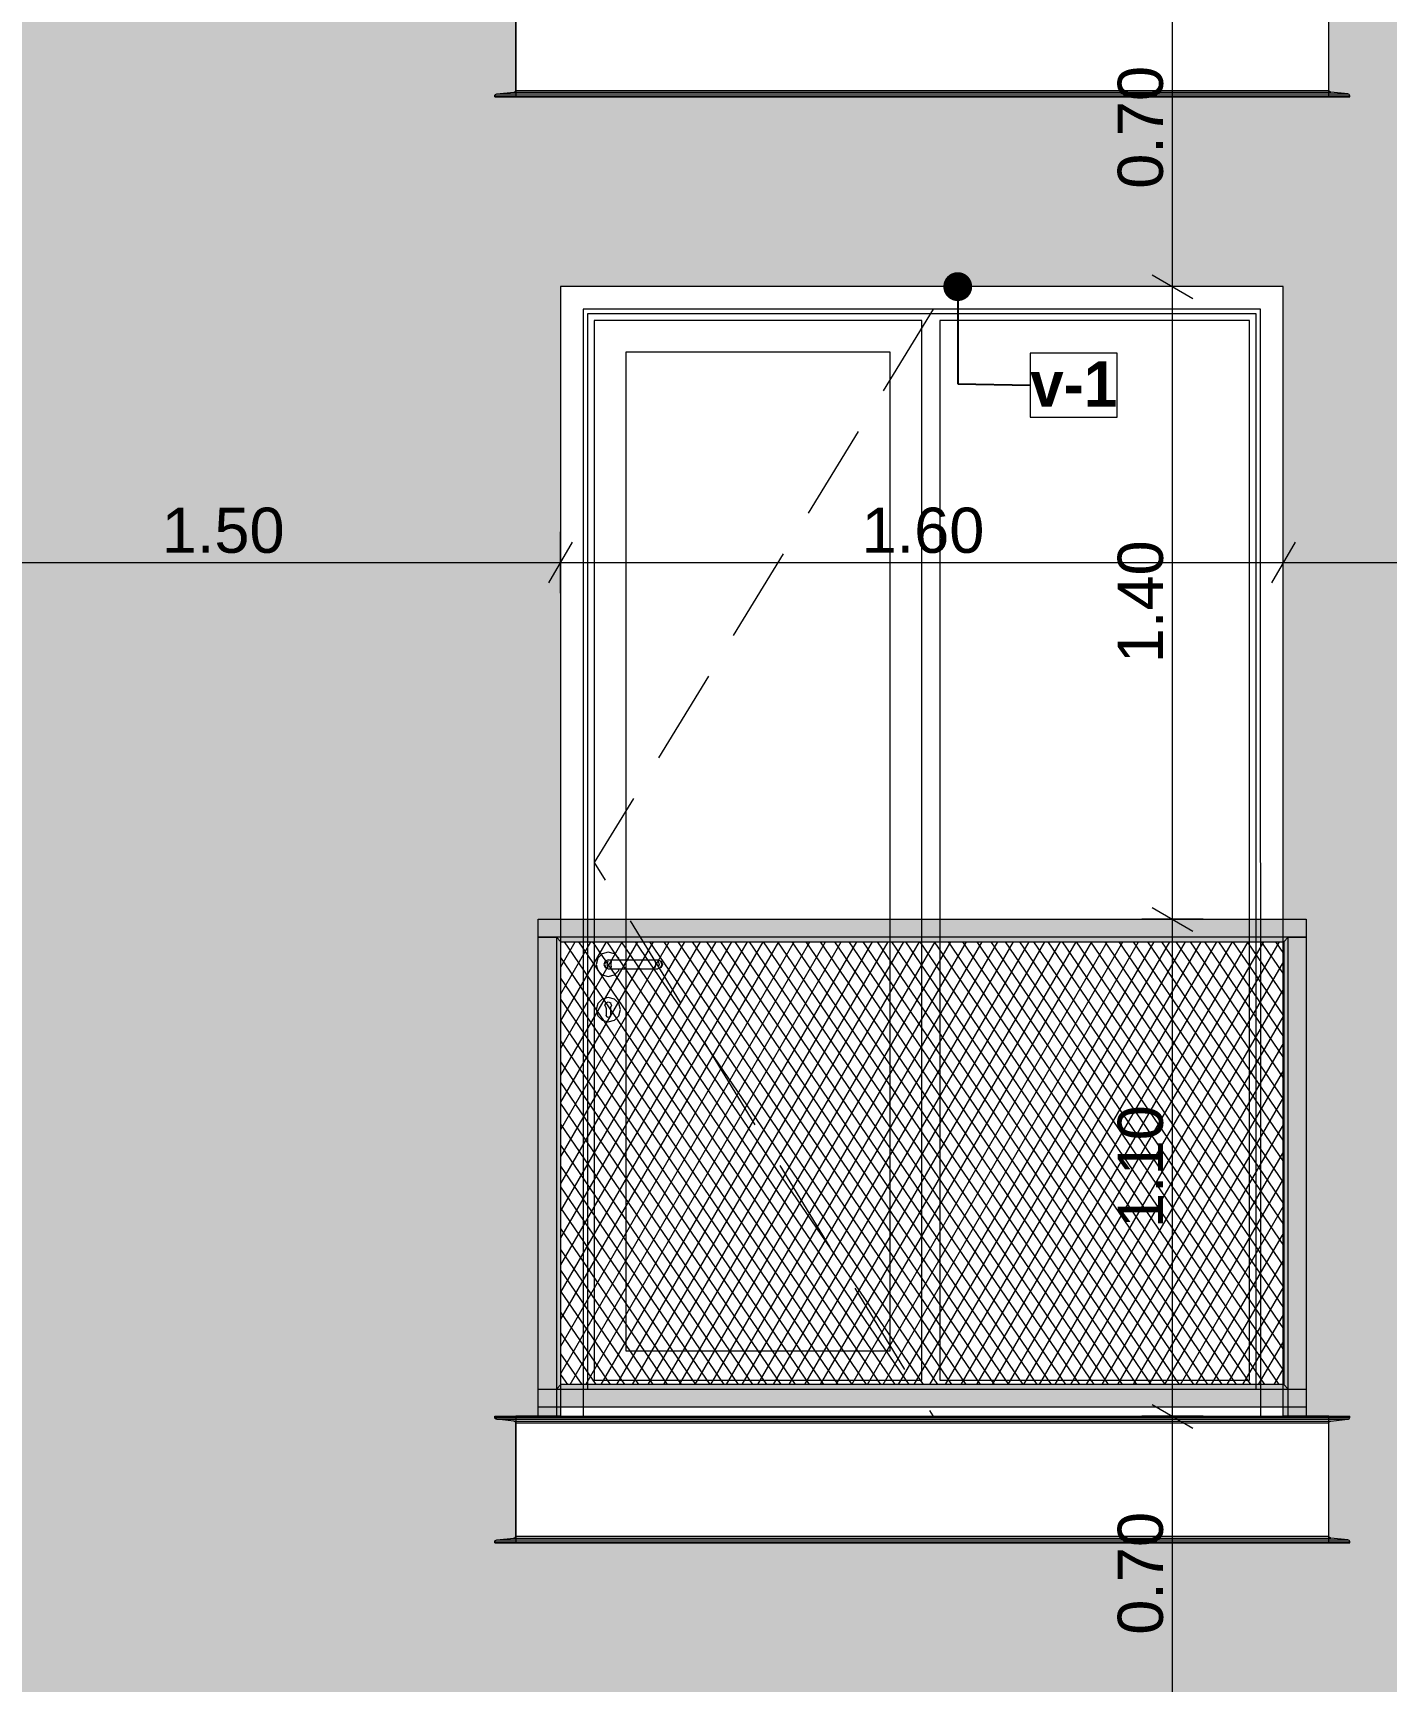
# Model space of a CAD drawing. Header units: millimetres. Extents: x 475206255 to 476720147, y 4620882299 to 4621447368.
# Drawn here: x 475457367 to 475460362, y 4621135159 to 4621138806 of the extents above; entities that cross this region are included whole.
import ezdxf

# ---------------------------------------------------------------- set-up
doc = ezdxf.new("R2010")
doc.units = ezdxf.units.MM
doc.header["$MEASUREMENT"] = 0
doc.set_wipeout_variables(frame=1)
doc.linetypes.add('Hidden Line', pattern=[317.5, 211.666667, -105.833333])
for name, color, linetype, lineweight in [('2D Drafting - General_Pen_No__7_Pen_No__7', 7, 'Continuous', 0), ('Dimensioning - General_Pen_No__142', 142, 'Continuous', 0), ('New_2D Drafting - General_Pen_No__30_Pen_No__9_Pen_No__9_Pen_No__253', 252, 'Continuous', 0), ('New_2D Drafting - General_Pen_No__30_Pen_No__9_Pen_No__9_Pen_No__255', 255, 'Continuous', 0), ('New_2D Drafting - General_Pen_No__30_Pen_No__9_Pen_No__9_Pen_No__7', 7, 'Continuous', 0), ('New_2D Drafting - General_Pen_No__4', 7, 'Continuous', 0), ('New_2D Drafting - General_Pen_No__7', 7, 'Continuous', 0), ('New_Annotation - Label_Pen_No__1', 1, 'Continuous', 0), ('New_Structural - Bearing_Pen_No__250', 7, 'Continuous', 0), ('Structural - Bearing_Pen_No__250', 7, 'Continuous', 0), ('zoma_Pen_No__142', 142, 'Continuous', 0)]:
    doc.layers.add(name, color=color, linetype=linetype, lineweight=lineweight)
doc.layers.add('Dimensioning - General', color=7, linetype='Continuous')
doc.layers.add('zoma', color=7, linetype='Continuous')
doc.styles.add('GENERATED_STYLE_2', font='arial.ttf')
doc.styles.add('GENERATED_STYLE_5', font='')
doc.styles.get('GENERATED_STYLE_5').set_extended_font_data('Avaza', bold=True)
doc.dimstyles.new('GENERATED_STYLE__1', dxfattribs={"dimtxt": 100, "dimasz": 68.640772, "dimexe": 0.18, "dimexo": 0.0625, "dimgap": 0, "dimtad": 1, "dimlfac": 0.001, "dimzin": 0, "dimdsep": 46, "dimtxsty": 'GENERATED_STYLE_2', "dimblk": 'ARROWHEAD_2', "dimblk1": 'ARROWHEAD_2', "dimblk2": 'ARROWHEAD_2', "dimcen": 0.09, "dimse1": 1, "dimse2": 1, "dimclrd": 142, "dimclre": 142, "dimclrt": 142, "dimadec": 0, "dimazin": 0, "dimtfac": 1, "dimtdec": 4, "dimtmove": 0, "dimatfit": 3, "dimfxl": 1, "dimtolj": 1, "dimtzin": 0, "dimarcsym": 0})
doc.dimstyles.new('GENERATED_STYLE__18', dxfattribs={"dimtxt": 100, "dimasz": 68.640772, "dimexe": 0.18, "dimexo": 0.0625, "dimgap": 0, "dimtad": 1, "dimtih": 1, "dimtoh": 1, "dimlfac": 0.001, "dimzin": 0, "dimdsep": 46, "dimtxsty": 'GENERATED_STYLE_2', "dimblk": 'ARROWHEAD_2', "dimblk1": 'ARROWHEAD_2', "dimblk2": 'ARROWHEAD_2', "dimcen": 0.09, "dimse1": 1, "dimse2": 1, "dimclrd": 142, "dimclre": 142, "dimclrt": 142, "dimadec": 0, "dimazin": 0, "dimtfac": 1, "dimtdec": 4, "dimtmove": 0, "dimatfit": 3, "dimfxl": 1, "dimtolj": 1, "dimtzin": 0, "dimarcsym": 0})
doc.dimstyles.new('GENERATED_STYLE__3', dxfattribs={"dimtxt": 200, "dimasz": 64.421331, "dimexe": 0.18, "dimexo": 3, "dimgap": 0, "dimtad": 1, "dimtih": 1, "dimtoh": 1, "dimlfac": 0.001, "dimzin": 0, "dimdsep": 46, "dimtxsty": 'GENERATED_STYLE_2', "dimblk": 'ARROWHEAD_2', "dimblk1": 'ARROWHEAD_2', "dimblk2": 'ARROWHEAD_2', "dimcen": 0.09, "dimclrd": 142, "dimclre": 142, "dimclrt": 142, "dimadec": 0, "dimazin": 0, "dimtfac": 1, "dimtdec": 4, "dimtmove": 0, "dimatfit": 3, "dimfxl": 1, "dimtolj": 1, "dimtzin": 0, "dimarcsym": 0})
doc.dimstyles.new('GENERATED_STYLE__33', dxfattribs={"dimtxt": 0.18, "dimasz": 127.68, "dimexe": 0.18, "dimexo": 0.0625, "dimgap": 0, "dimtad": 0, "dimtih": 1, "dimtoh": 1, "dimdec": 4, "dimzin": 0, "dimdsep": 46, "dimcen": 0.09, "dimadec": 0, "dimazin": 0, "dimtfac": 1, "dimtdec": 4, "dimtmove": 0, "dimatfit": 3, "dimldrblk": 'ARROWHEAD_11', "dimfxl": 1, "dimtolj": 1, "dimtzin": 0, "dimarcsym": 0})

# ---------------------------------------------------------------- blocks, each defined once
blk = doc.blocks.new('*D1543', base_point=(475826095.8, 4621095193.2))
at = {"layer": 'zoma_Pen_No__142', "color": 142, "linetype": 'Continuous', "lineweight": 0, "transparency": 16777216}
for p, q in [((475454509, 4621128812.1), (475454460.1, 4621128727.4)), ((475454484.6, 4621128706.2), (475454484.6, 4621128833.3)), ((475461009, 4621128812.1), (475460960.1, 4621128727.4)), ((475460984.6, 4621128706.2), (475460984.6, 4621128833.3)), ((475454484.6, 4621128769.8), (475460984.6, 4621128769.8))]:
    blk.add_line(p, q, dxfattribs=at)
at = {"layer": 'zoma_Pen_No__142', "color": 142, "lineweight": 0, "transparency": 16777216, "char_height": 200, "attachment_point": 7, "style": 'GENERATED_STYLE_2'}
for s, insert in [('\\A1;{\\pql;\\fArial|b0|i0|c204|p0;\\W1.000000;6.50}', (475457467.7, 4621128809.8)), ('\\A1;{\\pql;\\fArial|b0|i0|c204|p0;\\W1.000000;0.40}', (475460426.2, 4621128809.8))]:
    blk.add_mtext(s, dxfattribs=dict(at, insert=insert))
blk = doc.blocks.new('ARROWHEAD_2')
at = {"color": 0, "linetype": 'Continuous', "lineweight": 0}
for p, q in [((-0.378, -0.655), (0.378, 0.655)), ((0, 0), (-1, 0))]:
    blk.add_line(p, q, dxfattribs=at)
blk = doc.blocks.new('ARROWHEAD_11')
at = {"color": 0, "linetype": 'Continuous', "lineweight": 0}
blk.add_line((0, 0), (-1, 0), dxfattribs=at)
at = {"color": 0, "linetype": 'Continuous', "lineweight": 0, "const_width": 0.25, "flags": 128}
blk.add_lwpolyline([(-0.125, 0, 1), (0.125, 0, 1)], format="xyb", close=True, dxfattribs=at)
blk = doc.blocks.new('*D1942', base_point=(475826095.8, 4621095193.2))
at = {"layer": 'Dimensioning - General_Pen_No__142', "color": 142, "linetype": 'Continuous', "lineweight": 0, "transparency": 16777216}
for p, q in [((475459956.9, 4621135744.9), (475459821.4, 4621135744.9)), ((475459844, 4621135771), (475459934.3, 4621135718.8)), ((475459889.2, 4621135044.9), (475459889.2, 4621135744.9)), ((475459844, 4621135071), (475459934.3, 4621135018.9)), ((475459956.9, 4621135044.9), (475459821.4, 4621135044.9))]:
    blk.add_line(p, q, dxfattribs=at)
at = {"layer": 'Dimensioning - General_Pen_No__142', "color": 142, "lineweight": 0, "transparency": 16777216, "insert": (475459869.2, 4621135261.5), "char_height": 100, "attachment_point": 7, "rotation": 90, "style": 'GENERATED_STYLE_2'}
blk.add_mtext('\\A1;{\\pql;\\fArial|b0|i0|c204|p0;\\W1.000000;0.70}', dxfattribs=at)
blk = doc.blocks.new('*D1943', base_point=(475826095.8, 4621095193.2))
at = {"layer": 'Dimensioning - General_Pen_No__142', "color": 142, "linetype": 'Continuous', "lineweight": 0, "transparency": 16777216}
for p, q in [((475459844, 4621136871), (475459934.3, 4621136818.8)), ((475459956.9, 4621136844.9), (475459821.4, 4621136844.9)), ((475459889.2, 4621135744.9), (475459889.2, 4621136844.9)), ((475459956.9, 4621135744.9), (475459821.4, 4621135744.9)), ((475459844, 4621135771), (475459934.3, 4621135718.8))]:
    blk.add_line(p, q, dxfattribs=at)
at = {"layer": 'Dimensioning - General_Pen_No__142', "color": 142, "lineweight": 0, "transparency": 16777216, "insert": (475459869.2, 4621136161.5), "char_height": 100, "attachment_point": 7, "rotation": 90, "style": 'GENERATED_STYLE_2'}
blk.add_mtext('\\A1;{\\pql;\\fArial|b0|i0|c204|p0;\\W1.000000;1.10}', dxfattribs=at)
blk = doc.blocks.new('*D1944', base_point=(475826095.8, 4621095193.2))
at = {"layer": 'Dimensioning - General_Pen_No__142', "color": 142, "linetype": 'Continuous', "lineweight": 0, "transparency": 16777216}
for p, q in [((475459844, 4621138271), (475459934.3, 4621138218.9)), ((475459956.9, 4621138244.9), (475459821.4, 4621138244.9)), ((475459889.2, 4621136844.9), (475459889.2, 4621138244.9)), ((475459844, 4621136871), (475459934.3, 4621136818.8)), ((475459956.9, 4621136844.9), (475459821.4, 4621136844.9))]:
    blk.add_line(p, q, dxfattribs=at)
at = {"layer": 'Dimensioning - General_Pen_No__142', "color": 142, "lineweight": 0, "transparency": 16777216, "insert": (475459869.2, 4621137411.5), "char_height": 100, "attachment_point": 7, "rotation": 90, "style": 'GENERATED_STYLE_2'}
blk.add_mtext('\\A1;{\\pql;\\fArial|b0|i0|c204|p0;\\W1.000000;1.40}', dxfattribs=at)
blk = doc.blocks.new('*D1945', base_point=(475826095.8, 4621095193.2))
at = {"layer": 'Dimensioning - General_Pen_No__142', "color": 142, "linetype": 'Continuous', "lineweight": 0, "transparency": 16777216}
for p, q in [((475459844, 4621138971), (475459934.3, 4621138918.8)), ((475459956.9, 4621138944.9), (475459821.4, 4621138944.9)), ((475459889.2, 4621138244.9), (475459889.2, 4621138944.9)), ((475459844, 4621138271), (475459934.3, 4621138218.9)), ((475459956.9, 4621138244.9), (475459821.4, 4621138244.9))]:
    blk.add_line(p, q, dxfattribs=at)
at = {"layer": 'Dimensioning - General_Pen_No__142', "color": 142, "lineweight": 0, "transparency": 16777216, "insert": (475459869.2, 4621138461.5), "char_height": 100, "attachment_point": 7, "rotation": 90, "style": 'GENERATED_STYLE_2'}
blk.add_mtext('\\A1;{\\pql;\\fArial|b0|i0|c204|p0;\\W1.000000;0.70}', dxfattribs=at)
blk = doc.blocks.new('*D2183', base_point=(475826095.8, 4621095193.2))
at = {"layer": 'Dimensioning - General_Pen_No__142', "color": 142, "linetype": 'Continuous', "lineweight": 0, "transparency": 16777216}
for p, q in [((475457062.3, 4621137679.6), (475457010.1, 4621137589.2)), ((475457036.2, 4621137566.7), (475457036.2, 4621137702.1)), ((475458560.3, 4621137679.6), (475458508.1, 4621137589.2)), ((475458534.2, 4621137566.7), (475458534.2, 4621137702.1)), ((475457036.2, 4621137634.4), (475458534.2, 4621137634.4))]:
    blk.add_line(p, q, dxfattribs=at)
at = {"layer": 'Dimensioning - General_Pen_No__142', "color": 142, "lineweight": 0, "transparency": 16777216, "insert": (475457651.7, 4621137654.4), "char_height": 100, "attachment_point": 7, "style": 'GENERATED_STYLE_2'}
blk.add_mtext('\\A1;{\\pql;\\fArial|b0|i0|c204|p0;\\W1.000000;1.50}', dxfattribs=at)
blk = doc.blocks.new('*D2184', base_point=(475826095.8, 4621095193.2))
at = {"layer": 'Dimensioning - General_Pen_No__142', "color": 142, "linetype": 'Continuous', "lineweight": 0, "transparency": 16777216}
for p, q in [((475458560.3, 4621137679.6), (475458508.1, 4621137589.2)), ((475458534.2, 4621137566.7), (475458534.2, 4621137702.1)), ((475460160.3, 4621137679.6), (475460108.1, 4621137589.2)), ((475460134.2, 4621137566.7), (475460134.2, 4621137702.1)), ((475458534.2, 4621137634.4), (475460134.2, 4621137634.4))]:
    blk.add_line(p, q, dxfattribs=at)
at = {"layer": 'Dimensioning - General_Pen_No__142', "color": 142, "lineweight": 0, "transparency": 16777216, "insert": (475459200.7, 4621137654.4), "char_height": 100, "attachment_point": 7, "style": 'GENERATED_STYLE_2'}
blk.add_mtext('\\A1;{\\pql;\\fArial|b0|i0|c204|p0;\\W1.000000;1.60}', dxfattribs=at)
blk = doc.blocks.new('*D2185', base_point=(475826095.8, 4621095193.2))
at = {"layer": 'Dimensioning - General_Pen_No__142', "color": 142, "linetype": 'Continuous', "lineweight": 0, "transparency": 16777216}
for p, q in [((475460160.3, 4621137679.6), (475460108.1, 4621137589.2)), ((475460134.2, 4621137566.7), (475460134.2, 4621137702.1)), ((475461010.5, 4621137679.6), (475460958.3, 4621137589.2)), ((475460984.4, 4621137566.7), (475460984.4, 4621137702.1)), ((475460134.2, 4621137634.4), (475460984.4, 4621137634.4))]:
    blk.add_line(p, q, dxfattribs=at)
at = {"layer": 'Dimensioning - General_Pen_No__142', "color": 142, "lineweight": 0, "transparency": 16777216, "insert": (475460425.8, 4621137654.4), "char_height": 100, "attachment_point": 7, "style": 'GENERATED_STYLE_2'}
blk.add_mtext('\\A1;{\\pql;\\fArial|b0|i0|c204|p0;\\W1.000000;0.85}', dxfattribs=at)

msp = doc.modelspace()

# ---------------------------------------------------------------- hatches: boundary and pattern name
at = {"layer": 'New_2D Drafting - General_Pen_No__30_Pen_No__9_Pen_No__9_Pen_No__253', "linetype": 'Continuous', "lineweight": 0}
h = msp.add_hatch(dxfattribs=at)
h.set_pattern_fill('BRICK___RUNNING_BOND', color=252, style=0, pattern_type=2)
h.set_pattern_definition([(0, (475826095.757, 4621095193.19), (0, 66.64), []), (90, (475826095.76, 4621095193.2), (-244.8, 0), [66.64, -66.64]), (90, (475826218.16, 4621095259.83), (-244.8, 0), [66.64, -66.64])])
h.paths.add_polyline_path([(475454014.547, 4621145744.467), (475460984.396, 4621145744.467), (475460984.396, 4621132444.873), (475454014.632, 4621132444.872), (475454014.632, 4621132544.872), (475454014.82, 4621135044.923)])
h.paths.add_polyline_path([(475454484.396, 4621135044.923), (475454484.396, 4621133644.896), (475457684.396, 4621133644.896), (475457684.396, 4621135044.923)], flags=0)
h.paths.add_polyline_path([(475456136.209, 4621142144.935), (475457036.209, 4621142144.935), (475457036.209, 4621144644.934), (475456136.209, 4621144644.934)], flags=0)
h.paths.add_polyline_path([(475456136.209, 4621141444.934), (475457036.209, 4621141444.934), (475457036.209, 4621138944.94), (475456136.209, 4621138944.94)], flags=0)
h.paths.add_polyline_path([(475456136.209, 4621135744.94), (475456136.209, 4621138244.934), (475457036.209, 4621138244.934), (475457036.209, 4621135744.94)], flags=0)
h.paths.add_polyline_path([(475458434.997, 4621142144.953), (475458434.997, 4621141864.929), (475460234.997, 4621141864.929), (475460234.997, 4621142144.929), (475460134.179, 4621142144.929), (475460134.179, 4621144644.928), (475458534.179, 4621144644.928), (475458534.179, 4621142144.953)], flags=0)
h.paths.add_polyline_path([(475458435.213, 4621138944.928), (475458435.213, 4621138664.928), (475460235.213, 4621138664.928), (475460235.213, 4621138944.928), (475460134.179, 4621138944.928), (475460134.179, 4621141444.928), (475458534.179, 4621141444.928), (475458534.179, 4621138944.928)], flags=0)
h.paths.add_polyline_path([(475460235.213, 4621135464.928), (475460235.213, 4621135744.929), (475460134.179, 4621135744.929), (475460134.179, 4621138244.928), (475458534.179, 4621138244.929), (475458534.179, 4621135744.929), (475458435.213, 4621135744.929), (475458435.213, 4621135464.928)], flags=0)
h.paths.add_polyline_path([(475458584.26, 4621133444.923), (475460184.261, 4621133444.923), (475460184.261, 4621135044.923), (475459133.966, 4621135044.923), (475458584.26, 4621135044.923)], flags=0)
at = {"layer": 'New_2D Drafting - General_Pen_No__30_Pen_No__9_Pen_No__9_Pen_No__255', "linetype": 'Continuous', "lineweight": 0}
for points in [[(475460185.213, 4621136844.924), (475460185.213, 4621136804.924), (475458485.213, 4621136804.924), (475458485.213, 4621136844.924)], [(475458525.219, 4621135744.922), (475458485.213, 4621135744.922), (475458485.213, 4621136804.924), (475458525.219, 4621136804.924)], [(475458525.219, 4621135804.922), (475458535.219, 4621135814.922), (475458535.219, 4621136794.924), (475458525.219, 4621136804.924)], [(475460135.206, 4621136794.924), (475460145.206, 4621136804.924), (475458525.219, 4621136804.924), (475458535.219, 4621136794.924)], [(475460135.206, 4621135814.922), (475460145.206, 4621135804.922), (475460145.206, 4621136804.924), (475460135.206, 4621136794.924)], [(475460185.213, 4621135744.922), (475460145.206, 4621135744.922), (475460145.206, 4621136804.924), (475460185.213, 4621136804.924)], [(475460145.206, 4621135804.922), (475460135.206, 4621135814.922), (475458535.219, 4621135814.922), (475458525.219, 4621135804.922)], [(475460185.213, 4621135804.922), (475460185.213, 4621135764.922), (475458485.213, 4621135764.922), (475458485.213, 4621135804.922)]]:
    msp.add_hatch(color=255, dxfattribs=at).paths.add_polyline_path(points)
at = {"layer": 'New_2D Drafting - General_Pen_No__7', "linetype": 'Continuous', "lineweight": 0}
h = msp.add_hatch(dxfattribs=at)
h.set_pattern_fill('BATT_INSULATION', style=0, pattern_type=2)
h.set_pattern_definition([(60, (475826095.757, 4621095193.19), (-25.980762, 15), []), (124.306619, (475826095.757, 4621095193.19), (23.8156986, 11.25), [])])
h.paths.add_polyline_path([(475458535.219, 4621136794.924), (475460135.206, 4621136794.924), (475460135.206, 4621135814.922), (475458535.219, 4621135814.922)])

# ---------------------------------------------------------------- linework, layer by layer
at = {"layer": '2D Drafting - General_Pen_No__7_Pen_No__7', "color": 7, "linetype": 'Continuous', "lineweight": 0, "flags": 128}
for points in [[(475458538.304, 4621135744.929), (475460134.187, 4621135744.934), (475460134.179, 4621138244.934), (475458534.179, 4621138244.928)], [(475458534.179, 4621138244.928), (475458534.187, 4621135744.929), (475458538.304, 4621135744.929)]]:
    msp.add_lwpolyline(points, dxfattribs=at)
for points in [[(475460084.179, 4621138194.933), (475458584.179, 4621138194.928), (475458584.187, 4621135744.929), (475460084.187, 4621135744.935)], [(475460074.179, 4621138184.933), (475458594.179, 4621138184.928), (475458594.187, 4621135804.93), (475460074.187, 4621135804.935)], [(475459334.183, 4621138169.93), (475458609.179, 4621138169.928), (475458609.187, 4621135824.93), (475459334.187, 4621135824.933)], [(475460059.179, 4621138169.933), (475459374.179, 4621138169.93), (475459374.187, 4621135824.933), (475460059.187, 4621135824.935)], [(475459264.179, 4621138099.93), (475458679.179, 4621138099.928), (475458679.187, 4621135889.93), (475459264.187, 4621135889.932)]]:
    msp.add_lwpolyline(points, close=True, dxfattribs=at)
at = {"layer": '2D Drafting - General_Pen_No__7_Pen_No__7', "color": 7, "linetype": 'Hidden Line', "lineweight": 0, "flags": 128}
msp.add_lwpolyline([(475459359.179, 4621138194.93), (475458609.183, 4621136970.805), (475459358.41, 4621135746.216)], dxfattribs=at)
at = {"layer": 'New_2D Drafting - General_Pen_No__30_Pen_No__9_Pen_No__9_Pen_No__7', "color": 7, "linetype": 'Continuous', "lineweight": 0, "flags": 128}
for points in [[(475458435.213, 4621138944.928), (475458435.213, 4621138664.928), (475460235.213, 4621138664.928), (475460235.213, 4621138944.928), (475460134.179, 4621138944.928), (475460134.179, 4621141444.928), (475458534.179, 4621141444.928), (475458534.179, 4621138944.928)], [(475460235.213, 4621135464.928), (475460235.213, 4621135744.929), (475460134.179, 4621135744.929), (475460134.179, 4621138244.928), (475458534.179, 4621138244.929), (475458534.179, 4621135744.929), (475458435.213, 4621135744.929), (475458435.213, 4621135464.928)], [(475460185.213, 4621136844.924), (475460185.213, 4621136804.924), (475458485.213, 4621136804.924), (475458485.213, 4621136844.924)], [(475458525.219, 4621135744.922), (475458485.213, 4621135744.922), (475458485.213, 4621136804.924), (475458525.219, 4621136804.924)], [(475458525.219, 4621135804.922), (475458535.219, 4621135814.922), (475458535.219, 4621136794.924), (475458525.219, 4621136804.924)], [(475460135.206, 4621136794.924), (475460145.206, 4621136804.924), (475458525.219, 4621136804.924), (475458535.219, 4621136794.924)], [(475460135.206, 4621135814.922), (475460145.206, 4621135804.922), (475460145.206, 4621136804.924), (475460135.206, 4621136794.924)], [(475460185.213, 4621135744.922), (475460145.206, 4621135744.922), (475460145.206, 4621136804.924), (475460185.213, 4621136804.924)], [(475460145.206, 4621135804.922), (475460135.206, 4621135814.922), (475458535.219, 4621135814.922), (475458525.219, 4621135804.922)], [(475460185.213, 4621135804.922), (475460185.213, 4621135764.922), (475458485.213, 4621135764.922), (475458485.213, 4621135804.922)]]:
    msp.add_lwpolyline(points, close=True, dxfattribs=at)
at = {"layer": 'New_2D Drafting - General_Pen_No__4', "color": 7, "linetype": 'Continuous', "lineweight": 0, "flags": 128}
msp.add_lwpolyline([(475458535.219, 4621136794.924), (475460135.206, 4621136794.924), (475460135.206, 4621135814.922), (475458535.219, 4621135814.922)], close=True, dxfattribs=at)
at = {"layer": 'New_Structural - Bearing_Pen_No__250', "color": 7, "linetype": 'Continuous', "lineweight": 0}
for p, q in [((475458626.574, 4621136768.312), (475458616.691, 4621136758.429)), ((475458640.074, 4621136771.929), (475458626.574, 4621136768.312)), ((475458653.574, 4621136768.312), (475458640.074, 4621136771.929)), ((475458663.457, 4621136758.429), (475458653.574, 4621136768.312)), ((475458616.691, 4621136758.429), (475458613.074, 4621136744.929)), ((475458613.074, 4621136744.929), (475458616.691, 4621136731.429)), ((475458616.691, 4621136731.429), (475458626.574, 4621136721.546)), ((475458633.003, 4621136752), (475458630.074, 4621136744.929)), ((475458630.074, 4621136744.929), (475458633.003, 4621136737.858)), ((475458634.555, 4621136752), (475458631.796, 4621136744.929)), ((475458631.796, 4621136744.929), (475458634.555, 4621136737.858)), ((475458640.074, 4621136754.929), (475458633.003, 4621136752)), ((475458633.003, 4621136737.858), (475458640.074, 4621136734.929)), ((475458639.369, 4621136752), (475458637.258, 4621136744.929)), ((475458637.258, 4621136744.929), (475458639.369, 4621136737.858)), ((475458640.074, 4621136754.929), (475458641.216, 4621136754.929)), ((475458640.074, 4621136734.929), (475458641.216, 4621136734.929)), ((475458641.216, 4621136754.929), (475458644.467, 4621136754.929)), ((475458641.216, 4621136734.929), (475458644.467, 4621136734.929)), ((475458644.467, 4621136754.929), (475458649.334, 4621136754.929)), ((475458644.467, 4621136734.929), (475458649.334, 4621136734.929)), ((475458646.575, 4621136752), (475458645.432, 4621136744.929)), ((475458645.432, 4621136744.929), (475458646.575, 4621136737.858)), ((475458649.334, 4621136754.929), (475458655.074, 4621136754.929)), ((475458649.334, 4621136734.929), (475458655.074, 4621136734.929)), ((475458653.574, 4621136721.546), (475458663.457, 4621136731.429)), ((475458655.074, 4621136754.929), (475458735.074, 4621136754.929)), ((475458655.074, 4621136734.929), (475458735.074, 4621136734.929)), ((475458664.395, 4621136754.929), (475458663.457, 4621136758.429)), ((475458663.457, 4621136731.429), (475458664.395, 4621136734.929)), ((475458735.074, 4621136754.929), (475458740.814, 4621136754.929)), ((475458735.074, 4621136734.929), (475458740.814, 4621136734.929)), ((475458740.814, 4621136754.929), (475458745.681, 4621136754.929)), ((475458740.814, 4621136734.929), (475458745.681, 4621136734.929)), ((475458743.573, 4621136752), (475458744.716, 4621136744.929)), ((475458744.716, 4621136744.929), (475458743.573, 4621136737.858)), ((475458745.681, 4621136754.929), (475458748.932, 4621136754.929)), ((475458745.681, 4621136734.929), (475458748.932, 4621136734.929)), ((475458748.932, 4621136754.929), (475458750.074, 4621136754.929)), ((475458748.932, 4621136734.929), (475458750.074, 4621136734.929)), ((475458750.074, 4621136754.929), (475458757.145, 4621136752)), ((475458757.145, 4621136737.858), (475458750.074, 4621136734.929)), ((475458750.779, 4621136752), (475458752.89, 4621136744.929)), ((475458752.89, 4621136744.929), (475458750.779, 4621136737.858)), ((475458755.593, 4621136752), (475458758.352, 4621136744.929)), ((475458758.352, 4621136744.929), (475458755.593, 4621136737.858)), ((475458757.145, 4621136752), (475458760.074, 4621136744.929)), ((475458760.074, 4621136744.929), (475458757.145, 4621136737.858)), ((475458626.574, 4621136721.546), (475458640.074, 4621136717.929)), ((475458640.074, 4621136717.929), (475458653.574, 4621136721.546)), ((475458616.692, 4621136658.429), (475458613.074, 4621136644.929)), ((475458626.574, 4621136668.312), (475458616.692, 4621136658.429)), ((475458640.074, 4621136671.929), (475458626.574, 4621136668.312)), ((475458633.354, 4621136656.569), (475458632.607, 4621136654.621)), ((475458635.074, 4621136649.329), (475458632.607, 4621136654.621)), ((475458633.354, 4621136656.569), (475458634.699, 4621136660.073)), ((475458634.699, 4621136660.073), (475458640.074, 4621136662.354)), ((475458653.574, 4621136668.312), (475458640.074, 4621136671.929)), ((475458640.074, 4621136662.354), (475458645.45, 4621136660.073)), ((475458647.542, 4621136654.621), (475458645.074, 4621136649.329)), ((475458646.795, 4621136656.569), (475458645.45, 4621136660.073)), ((475458646.795, 4621136656.569), (475458647.542, 4621136654.621)), ((475458663.457, 4621136658.429), (475458653.574, 4621136668.312)), ((475458667.074, 4621136644.929), (475458663.457, 4621136658.429)), ((475458613.074, 4621136644.929), (475458616.692, 4621136631.429)), ((475458616.692, 4621136631.429), (475458626.574, 4621136621.546)), ((475458626.574, 4621136621.546), (475458640.074, 4621136617.929)), ((475458635.074, 4621136647.816), (475458635.074, 4621136649.329)), ((475458635.074, 4621136647.816), (475458635.074, 4621136644.929)), ((475458635.074, 4621136644.929), (475458635.074, 4621136642.042)), ((475458635.074, 4621136642.042), (475458635.074, 4621136636.269)), ((475458635.074, 4621136636.269), (475458635.074, 4621136632.429)), ((475458636.539, 4621136628.893), (475458635.074, 4621136632.429)), ((475458640.074, 4621136627.429), (475458636.539, 4621136628.893)), ((475458643.61, 4621136628.893), (475458640.074, 4621136627.429)), ((475458640.074, 4621136617.929), (475458653.574, 4621136621.546)), ((475458645.074, 4621136632.429), (475458643.61, 4621136628.893)), ((475458645.074, 4621136649.329), (475458645.074, 4621136647.816)), ((475458645.074, 4621136647.816), (475458645.074, 4621136644.929)), ((475458645.074, 4621136644.929), (475458645.074, 4621136642.042)), ((475458645.074, 4621136642.042), (475458645.074, 4621136636.269)), ((475458645.074, 4621136636.269), (475458645.074, 4621136632.429)), ((475458653.574, 4621136621.546), (475458663.457, 4621136631.429)), ((475458663.457, 4621136631.429), (475458667.074, 4621136644.929))]:
    msp.add_line(p, q, dxfattribs=at)
at = {"layer": 'Structural - Bearing_Pen_No__250', "color": 7, "linetype": 'Continuous', "lineweight": 0}
for p, q in [((475458435.213, 4621138679.317), (475458435.213, 4621138930.527)), ((475460235.213, 4621138679.317), (475460235.213, 4621138930.527)), ((475458388.887, 4621138667.417), (475458389.286, 4621138668.948)), ((475458388.887, 4621138664.922), (475458388.887, 4621138667.417)), ((475458388.887, 4621138667.417), (475460281.539, 4621138667.417)), ((475458388.887, 4621138664.922), (475460281.539, 4621138664.922)), ((475458389.286, 4621138668.948), (475458390.424, 4621138670.246)), ((475458390.424, 4621138670.246), (475458392.127, 4621138671.113)), ((475458392.127, 4621138671.113), (475458393.349, 4621138671.372)), ((475458393.349, 4621138671.372), (475458430.75, 4621138675.362)), ((475458393.349, 4621138671.372), (475460277.076, 4621138671.372)), ((475458430.75, 4621138675.362), (475458431.972, 4621138675.622)), ((475458430.75, 4621138675.362), (475460239.675, 4621138675.362)), ((475458431.972, 4621138675.622), (475458433.675, 4621138676.489)), ((475458433.675, 4621138676.489), (475458434.813, 4621138677.787)), ((475458434.813, 4621138677.787), (475458435.213, 4621138679.317)), ((475458435.197, 4621138679.317), (475460235.213, 4621138679.317)), ((475460235.612, 4621138677.787), (475460235.213, 4621138679.317)), ((475460236.75, 4621138676.489), (475460235.612, 4621138677.787)), ((475460238.453, 4621138675.622), (475460236.75, 4621138676.489)), ((475460239.675, 4621138675.362), (475460238.453, 4621138675.622)), ((475460277.076, 4621138671.372), (475460239.675, 4621138675.362)), ((475460278.298, 4621138671.113), (475460277.076, 4621138671.372)), ((475460280.001, 4621138670.246), (475460278.298, 4621138671.113)), ((475460281.139, 4621138668.948), (475460280.001, 4621138670.246)), ((475460281.539, 4621138667.417), (475460281.139, 4621138668.948)), ((475460281.539, 4621138664.922), (475460281.539, 4621138667.417)), ((475458388.887, 4621135742.427), (475458388.887, 4621135744.922)), ((475458388.887, 4621135744.922), (475460281.539, 4621135744.922)), ((475458389.286, 4621135740.897), (475458388.887, 4621135742.427)), ((475458388.887, 4621135742.427), (475460281.539, 4621135742.427)), ((475458390.424, 4621135739.599), (475458389.286, 4621135740.897)), ((475458392.127, 4621135738.732), (475458390.424, 4621135739.599)), ((475458393.349, 4621135738.472), (475458392.127, 4621135738.732)), ((475460277.076, 4621135738.472), (475460278.298, 4621135738.732)), ((475460278.298, 4621135738.732), (475460280.001, 4621135739.599)), ((475460280.001, 4621135739.599), (475460281.139, 4621135740.897)), ((475460281.139, 4621135740.897), (475460281.539, 4621135742.427)), ((475460281.539, 4621135742.427), (475460281.539, 4621135744.922)), ((475458430.75, 4621135734.482), (475458393.349, 4621135738.472)), ((475458393.349, 4621135738.472), (475460277.076, 4621135738.472)), ((475458431.972, 4621135734.223), (475458430.75, 4621135734.482)), ((475458430.75, 4621135734.482), (475460239.675, 4621135734.482)), ((475458433.675, 4621135733.356), (475458431.972, 4621135734.223)), ((475458434.813, 4621135732.058), (475458433.675, 4621135733.356)), ((475458435.213, 4621135730.527), (475458434.813, 4621135732.058)), ((475458435.213, 4621135730.527), (475460235.213, 4621135730.527)), ((475458435.213, 4621135479.317), (475458435.213, 4621135730.527)), ((475460235.213, 4621135730.527), (475460235.612, 4621135732.058)), ((475460235.213, 4621135479.317), (475460235.213, 4621135730.527)), ((475460235.612, 4621135732.058), (475460236.75, 4621135733.356)), ((475460236.75, 4621135733.356), (475460238.453, 4621135734.223)), ((475460238.453, 4621135734.223), (475460239.675, 4621135734.482)), ((475460239.675, 4621135734.482), (475460277.076, 4621135738.472)), ((475458388.887, 4621135467.417), (475458389.286, 4621135468.948)), ((475458388.887, 4621135464.922), (475458388.887, 4621135467.417)), ((475458388.887, 4621135467.417), (475460281.539, 4621135467.417)), ((475458388.887, 4621135464.922), (475460281.539, 4621135464.922)), ((475458389.286, 4621135468.948), (475458390.424, 4621135470.246)), ((475458390.424, 4621135470.246), (475458392.127, 4621135471.113)), ((475458392.127, 4621135471.113), (475458393.349, 4621135471.372)), ((475458393.349, 4621135471.372), (475458430.75, 4621135475.362)), ((475458393.349, 4621135471.372), (475460277.076, 4621135471.372)), ((475458430.75, 4621135475.362), (475458431.972, 4621135475.622)), ((475458430.75, 4621135475.362), (475460239.675, 4621135475.362)), ((475458431.972, 4621135475.622), (475458433.675, 4621135476.489)), ((475458433.675, 4621135476.489), (475458434.813, 4621135477.787)), ((475458434.813, 4621135477.787), (475458435.213, 4621135479.317)), ((475458435.197, 4621135479.317), (475460235.213, 4621135479.317)), ((475460235.612, 4621135477.787), (475460235.213, 4621135479.317)), ((475460236.75, 4621135476.489), (475460235.612, 4621135477.787)), ((475460238.453, 4621135475.622), (475460236.75, 4621135476.489)), ((475460239.675, 4621135475.362), (475460238.453, 4621135475.622)), ((475460277.076, 4621135471.372), (475460239.675, 4621135475.362)), ((475460278.298, 4621135471.113), (475460277.076, 4621135471.372)), ((475460280.001, 4621135470.246), (475460278.298, 4621135471.113)), ((475460281.139, 4621135468.948), (475460280.001, 4621135470.246)), ((475460281.539, 4621135467.417), (475460281.139, 4621135468.948)), ((475460281.539, 4621135464.922), (475460281.539, 4621135467.417))]:
    msp.add_line(p, q, dxfattribs=at)

# ---------------------------------------------------------------- dimensions: what is measured, and where the dimension line sits
at = {"layer": 'Dimensioning - General', "color": 142, "linetype": 'Continuous', "lineweight": 0}
for base, p1, p2, picture, middle in [((475459889.16, 4621138944.915), (475457036.209, 4621138244.934), (475457036.209, 4621138944.915), '*D1945', (475459819.16, 4621138590.922)), ((475459889.16, 4621136844.916), (475457036.209, 4621135744.915), (475456845.285, 4621136844.916), '*D1943', (475459819.16, 4621136290.913)), ((475459889.16, 4621135744.915), (475457136.145, 4621135044.923), (475457036.209, 4621135744.915), '*D1942', (475459819.16, 4621135390.917))]:
    dim = msp.add_linear_dim(base=base, p1=p1, p2=p2, angle=90, dimstyle='GENERATED_STYLE__1', dxfattribs=at)
    dim.commit()
    dim.dimension.update_dxf_attribs({"geometry": picture, "text_midpoint": middle, "dimtype": 160, "text_rotation": 90})
for base, p1, p2, picture, middle in [((475460984.396, 4621137634.4), (475460134.179, 4621138108.489), (475460984.396, 4621138277.962), '*D2185', (475460555.285, 4621137704.4)), ((475458534.179, 4621137634.4), (475457036.209, 4621138108.489), (475458534.179, 4621138108.483), '*D2183', (475457781.192, 4621137704.4))]:
    dim = msp.add_linear_dim(base=base, p1=p1, p2=p2, dimstyle='GENERATED_STYLE__18', dxfattribs=at)
    dim.commit()
    dim.dimension.update_dxf_attribs({"geometry": picture, "text_midpoint": middle, "dimtype": 160})
at = {"layer": 'zoma', "color": 142, "linetype": 'Continuous', "lineweight": 0}
dim = msp.add_linear_dim(base=(475460984.571, 4621128769.757), p1=(475454484.571, 4621195872.357), p2=(475460984.571, 4621195872.357), dimstyle='GENERATED_STYLE__3', dxfattribs=at)
dim.commit()
dim.dimension.update_dxf_attribs({"geometry": '*D1543', "text_midpoint": (475457726.567, 4621128909.757), "dimtype": 160})

# ---------------------------------------------------------------- next in the draw order: wipeouts: each hides what was drawn before it
at = {"color": 1, "linetype": 'Continuous', "lineweight": 0, "ltscale": 23227665837.66152}
msp.add_wipeout([(475459573.871, 4621137956.151), (475459766.813, 4621137956.151), (475459766.813, 4621138097.328), (475459573.871, 4621138097.328)], dxfattribs=at).dxf.layer = 'New_Annotation - Label_Pen_No__1'

# ---------------------------------------------------------------- next in the draw order: linework, layer by layer
at = {"layer": 'New_Annotation - Label_Pen_No__1', "color": 1, "linetype": 'Continuous', "lineweight": 0, "flags": 128}
msp.add_lwpolyline([(475459573.871, 4621137956.151), (475459766.813, 4621137956.151), (475459766.813, 4621138097.328), (475459573.871, 4621138097.328), (475459573.871, 4621137956.151)], close=True, dxfattribs=at)

# ---------------------------------------------------------------- next in the draw order: texts
at = {"layer": 'New_Annotation - Label_Pen_No__1', "color": 1, "linetype": 'Continuous', "lineweight": 0, "insert": (475459573.871, 4621138029.554), "char_height": 100, "attachment_point": 4, "style": 'GENERATED_STYLE_5'}
msp.add_mtext('\\A1;{\\pql;\\fAvaza|b1|i0|c0|p0;\\W1.000000;v\\fAvaza|b1|i0|c0|p0;\\W1.000000;-\\fAvaza|b1|i0|c0|p0;\\W1.000000;1}', dxfattribs=at)

# ---------------------------------------------------------------- next in the draw order: dimensions: what is measured, and where the dimension line sits
at = {"layer": 'Dimensioning - General', "color": 142, "linetype": 'Continuous', "lineweight": 0}
dim = msp.add_linear_dim(base=(475459889.16, 4621138244.934), p1=(475456845.285, 4621136844.916), p2=(475457036.209, 4621138244.934), angle=90, dimstyle='GENERATED_STYLE__1', dxfattribs=at)
dim.commit()
dim.dimension.update_dxf_attribs({"geometry": '*D1944', "text_midpoint": (475459819.16, 4621137540.923), "dimtype": 160, "text_rotation": 90})
dim = msp.add_linear_dim(base=(475460134.179, 4621137634.4), p1=(475458534.179, 4621138108.483), p2=(475460134.179, 4621138108.489), dimstyle='GENERATED_STYLE__18', dxfattribs=at)
dim.commit()
dim.dimension.update_dxf_attribs({"geometry": '*D2184', "text_midpoint": (475459330.177, 4621137704.4), "dimtype": 160})

# ---------------------------------------------------------------- next in the draw order: leaders
at = {"layer": 'New_Annotation - Label_Pen_No__1', "color": 1, "linetype": 'Continuous', "lineweight": 0, "annotation_type": 0, "has_hookline": 1, "hookline_direction": 0, "text_width": 172.973}
msp.add_leader([(475459413.587, 4621138244.932), (475459413.587, 4621138029.554), (475459573.871, 4621138026.739)], dimstyle='GENERATED_STYLE__33', dxfattribs=at)

doc.saveas('drawing.dxf')
